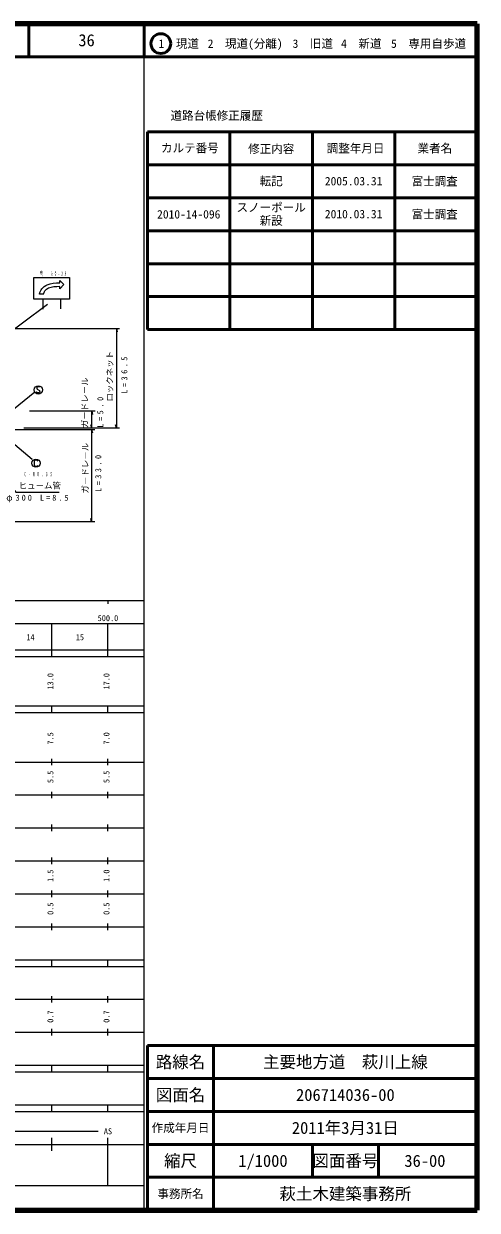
# Model space of a CAD drawing. Units: millimetres, scale not verified. Extents: x 40000 to 680000, y 20000 to 380000.
# Drawn here: x 542453 to 680000, y 20000 to 380000 of the extents above; entities that cross this region are included whole.
import ezdxf
from ezdxf.enums import TextEntityAlignment as Align

# ---------------------------------------------------------------- set-up
doc = ezdxf.new("R2010")
doc.units = ezdxf.units.MM
doc.header["$LTSCALE"] = 1000
for name, color, linetype, lineweight in [('M-BGD', 7, 'Continuous', 25), ('M-TTL', 2, 'Continuous', 140), ('M-TTL-BAND', 7, 'Continuous', 25), ('M-TTL-FRAM', 2, 'Continuous', 50), ('M-TTL-LINE', 7, 'Continuous', 50)]:
    doc.layers.add(name, color=color, linetype=linetype, lineweight=lineweight)
doc.layers.add('M-TTL-TXT', color=7, linetype='Continuous')
doc.styles.add('ＭＳ ゴシック', font='')
doc.styles.get('ＭＳ ゴシック').set_extended_font_data('MS Gothic')

msp = doc.modelspace()

# ---------------------------------------------------------------- linework, layer by layer
at = {"layer": 'M-BGD'}
for p, q in [((553364, 301368), (553364, 302094)), ((548422, 297996), (547205, 297996)), ((548198, 296481), (548198, 293435)), ((553598, 296481), (553598, 293533)), ((549627, 294860), (528619, 279104)), ((527346, 287485), (571540, 287485)), ((570540, 287485), (570540, 257268)), ((570540, 287485), (570820, 286485)), ((545784, 268169), (533833, 258552)), ((564071, 262416), (544197, 262416)), ((563071, 257268), (563071, 262416)), ((563071, 262416), (563351, 261416)), ((545037, 247815), (533272, 257619)), ((538616, 256896), (564047, 256896)), ((571540, 257268), (542454, 257268)), ((563071, 257268), (562791, 258268)), ((563047, 256896), (563047, 228855)), ((563047, 256896), (563327, 255896)), ((570540, 257268), (570260, 258268)), ((564047, 228855), (528958, 228855)), ((563047, 228855), (562767, 229855))]:
    msp.add_line(p, q, dxfattribs=at)
msp.add_lwpolyline([(556298, 296481), (545498, 296481), (545498, 302961), (556298, 302961)], close=True, dxfattribs=at)
for points in [[(553364, 302094), (554620, 300848), (553373, 299589), (553373, 300317)], [(547269, 269703), (547169, 269803), (546969, 269853), (546769, 269853), (546469, 269703), (546419, 269403), (546519, 269153), (547219, 268753), (547319, 268503), (547269, 268203), (547019, 268053), (546669, 268053), (546369, 268203), (546269, 268353)], [(530826, 248966), (540068, 237898), (553152, 237898)], [(546707, 247281), (546607, 247431), (546407, 247581), (545957, 247581), (545757, 247431), (545607, 247231), (545607, 246131), (545757, 245931), (545957, 245781), (546407, 245781), (546607, 245881), (546707, 246031)]]:
    msp.add_lwpolyline(points, dxfattribs=at)
for centre in [(546869, 268903), (546157, 246681)]:
    msp.add_circle(centre, 1250, dxfattribs=at)
for points in [[(547205, 297996), (547417, 298556), (547630, 299116), (547980, 299587), (548376, 300121), (548949, 300542), (549560, 300820), (550733, 301353), (552048, 301361), (553364, 301368)], [(548422, 297996), (548533, 298322), (548645, 298648), (548833, 298925), (549102, 299320), (549528, 299615), (549975, 299823), (551028, 300313), (552196, 300321), (553364, 300328)]]:
    msp.add_open_spline(points, degree=3, knots=[0, 0, 0, 0, 1, 1, 1, 2, 2, 2, 3, 3, 3, 3], dxfattribs=at)
at = {"layer": 'M-TTL'}
for p, q in [((680000, 380000), (40000, 380000)), ((680000, 20000), (680000, 380000)), ((40000, 20000), (680000, 20000))]:
    msp.add_line(p, q, dxfattribs=at)
at = {"layer": 'M-TTL-BAND'}
for p, q in [((579000, 20000), (579000, 370000)), ((40000, 205000), (579000, 205000)), ((568000, 205000), (568000, 204000)), ((68000, 198000), (579000, 198000)), ((551000, 188000), (551000, 198000)), ((568000, 188000), (568000, 198000)), ((40000, 190000), (579000, 190000)), ((40000, 188000), (579000, 188000)), ((40000, 173000), (579000, 173000)), ((551000, 171000), (551000, 173000)), ((568000, 171000), (568000, 173000)), ((40000, 171000), (579000, 171000)), ((40000, 156000), (579000, 156000)), ((551000, 155000), (551000, 157000)), ((568000, 155000), (568000, 157000)), ((46000, 146000), (579000, 146000)), ((551000, 145000), (551000, 147000)), ((568000, 145000), (568000, 147000)), ((551000, 135000), (551000, 137000)), ((568000, 135000), (568000, 137000)), ((52000, 136000), (579000, 136000)), ((46000, 126000), (579000, 126000)), ((551000, 125000), (551000, 127000)), ((568000, 125000), (568000, 127000)), ((52000, 116000), (579000, 116000)), ((551000, 115000), (551000, 117000)), ((568000, 115000), (568000, 117000)), ((46000, 106000), (579000, 106000)), ((551000, 105000), (551000, 107000)), ((568000, 105000), (568000, 107000)), ((40000, 96000), (579000, 96000)), ((40000, 94000), (579000, 94000)), ((551000, 94000), (551000, 96000)), ((568000, 94000), (568000, 96000)), ((49000, 84000), (579000, 84000)), ((551000, 83000), (551000, 85000)), ((568000, 83000), (568000, 85000)), ((40000, 74000), (579000, 74000)), ((551000, 73000), (551000, 75000)), ((568000, 73000), (568000, 75000)), ((40000, 64000), (579000, 64000)), ((40000, 62000), (579000, 62000)), ((551000, 62000), (551000, 64000)), ((568000, 62000), (568000, 64000)), ((40000, 52000), (579000, 52000)), ((551000, 50000), (551000, 52000)), ((568000, 50000), (568000, 52000)), ((40000, 50000), (579000, 50000)), ((504500, 44000), (565000, 44000)), ((40000, 40000), (579000, 40000)), ((551000, 38000), (551000, 42000)), ((568000, 27500), (568000, 42000)), ((68000, 27500), (579000, 27500))]:
    msp.add_line(p, q, dxfattribs=at)
at = {"layer": 'M-TTL-FRAM'}
for p, q in [((580000, 347197), (580000, 287197)), ((580000, 347197), (680000, 347197)), ((580000, 287197), (680000, 287197)), ((680000, 70000), (580000, 70000)), ((580000, 70000), (580000, 20000))]:
    msp.add_line(p, q, dxfattribs=at)
at = {"layer": 'M-TTL-LINE'}
for p, q in [((543997, 380000), (543997, 370000)), ((579000, 380000), (579000, 370000)), ((40000, 370000), (680000, 370000)), ((605000, 347197), (605000, 287197)), ((630000, 347197), (630000, 287197)), ((655000, 347197), (655000, 287197)), ((580000, 337197), (680000, 337197)), ((580000, 327197), (680000, 327197)), ((580000, 317197), (680000, 317197)), ((580000, 307197), (680000, 307197)), ((580000, 297197), (680000, 297197)), ((600000, 70000), (600000, 20000)), ((680000, 60000), (580000, 60000)), ((680000, 50000), (580000, 50000)), ((680000, 40000), (580000, 40000)), ((630000, 40000), (630000, 30000)), ((650000, 40000), (650000, 30000)), ((680000, 30000), (580000, 30000))]:
    msp.add_line(p, q, dxfattribs=at)
msp.add_circle((584031, 373958), 3000, dxfattribs=at)

# ---------------------------------------------------------------- texts
at = {"layer": 'M-BGD', "style": 'ＭＳ ゴシック'}
for s, p in [('ロックネット', (570016, 265340)), ('ガ－ドレ－ル', (562468, 257304)), ('ガ－ドレ－ル', (562589, 237458))]:
    msp.add_text(s, height=1833, rotation=90, dxfattribs=at).set_placement(p, align=Align.BOTTOM_LEFT)
msp.add_text('ヒュ－ム管', height=1833, dxfattribs=at).set_placement((540902, 238398), align=Align.BOTTOM_LEFT)
at = {"layer": 'M-BGD', "attachment_point": 7, "style": 'ＭＳ ゴシック'}
for s, insert, char_height in [('\\T2.07;\\W0.45;警\u3000NO-25', (547396, 303370), 1320), ('\\T2.71;\\W0.45;C-NO.35', (542600, 242675), 1320), ('\\T1.5;\\W0.9;φ300\\~L=8.5', (537167, 234781), 1833)]:
    msp.add_mtext(s, dxfattribs=dict(at, insert=insert, char_height=char_height))
at = {"layer": 'M-BGD', "char_height": 1833, "attachment_point": 7, "rotation": 90, "style": 'ＭＳ ゴシック'}
for s, insert in [('\\T1.62;\\W0.9;L=36.5', (573912, 267775)), ('\\T1.65;\\W0.9;L=5.0', (566607, 257426)), ('\\T1.62;\\W0.9;L=33.0', (565998, 237945))]:
    msp.add_mtext(s, dxfattribs=dict(at, insert=insert))
at = {"layer": 'M-TTL-BAND', "style": 'ＭＳ ゴシック'}
for s, p in [('500.0', (568000, 198195)), ('14', (544500, 192405)), ('15', (559500, 192405)), ('AS', (568000, 42500))]:
    msp.add_text(s, height=1833, dxfattribs=at).set_placement(p, align=Align.BOTTOM_CENTER)
for s, p in [('13.0', (552000, 180500)), ('17.0', (569000, 180500)), ('7.5', (552000, 163174)), ('7.0', (569000, 163174)), ('5.5', (552000, 151500)), ('5.5', (569000, 151500)), ('1.5', (552000, 121500)), ('1.0', (569000, 121500)), ('0.5', (552000, 111500)), ('0.5', (569000, 111500)), ('0.7', (552000, 78764)), ('0.7', (569000, 78764))]:
    msp.add_text(s, height=1833, rotation=90, dxfattribs=at).set_placement(p, align=Align.BOTTOM_CENTER)
at = {"layer": 'M-TTL-TXT', "style": 'ＭＳ ゴシック'}
for s, height, p in [('36', 3666, (561497, 375000)), ('1\u3000現道', 2566, (589448, 373958)), ('2\u3000現道(分離)', 2566, (609619, 373958)), ('3\u3000旧道', 2566, (630121, 373958)), ('4\u3000新道', 2566, (644824, 373958)), ('5\u3000専用自歩道', 2566, (665228, 373958)), ('道路台帳修正履歴', 2566, (600968, 352113)), ('カルテ番号', 2566, (592839, 342277)), ('修正内容', 2566, (617509, 342023)), ('調整年月日', 2566, (643089, 342197)), ('業者名', 2566, (667134, 342197)), ('転記', 2566, (617500, 332245)), ('2005.03.31', 2566, (642500, 332245)), ('富士調査', 2566, (667077, 332189)), ('スノーポール', 2566, (617500, 324245)), ('2010-14-096', 2566, (592500, 322189)), ('新設', 2566, (617500, 320245)), ('2010.03.31', 2566, (642500, 322245)), ('富士調査', 2566, (667077, 322189)), ('路線名', 3666, (590000, 65000)), ('路線名', 3666, (590000, 65000)), ('主要地方道\u3000萩川上線', 3666, (640000, 65000)), ('図面名', 3666, (590000, 55000)), ('図面名', 3666, (590000, 55000)), ('206714036-00', 3666, (640000, 55000)), ('2011年3月31日', 3666, (640000, 45000)), ('作成年月日', 2566, (590000, 45000)), ('作成年月日', 2566, (590000, 45000)), ('縮尺', 3666, (590000, 35000)), ('縮尺', 3666, (590000, 35000)), ('1/1000', 3666, (615000, 35000)), ('図面番号', 3666, (640000, 35000)), ('図面番号', 3666, (640000, 35000)), ('36-00', 3666, (664125, 35000)), ('事務所名', 2566, (590000, 25000)), ('事務所名', 2566, (590000, 25000)), ('萩土木建築事務所', 3666, (640000, 25000))]:
    msp.add_text(s, height=height, dxfattribs=at).set_placement(p, align=Align.MIDDLE_CENTER)

doc.saveas('drawing.dxf')
